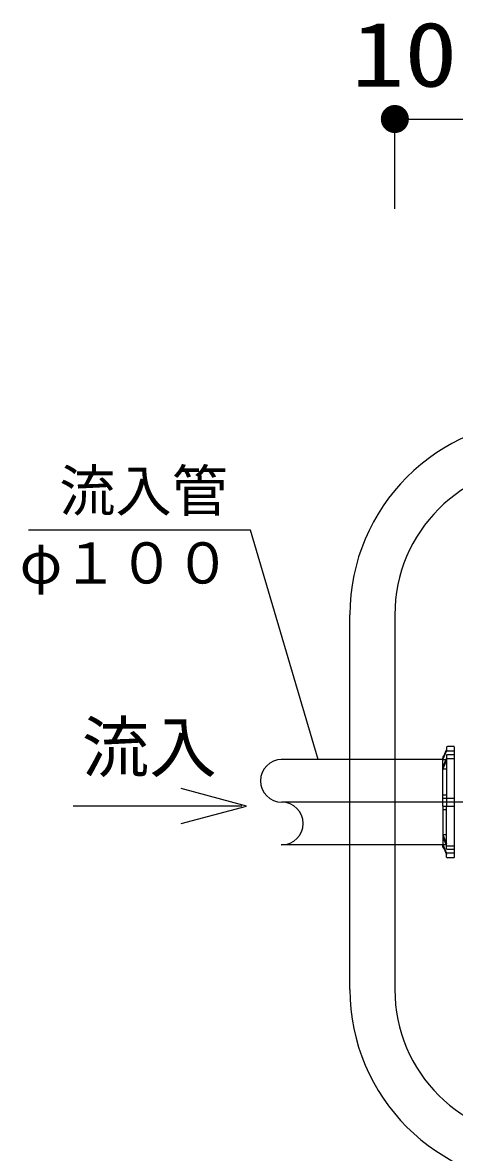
# Model space of a CAD drawing. Units: millimetres, scale not verified. Extents: x -8093 to 8093, y -5792 to 5792.
# Drawn here: x -6620 to -6043, y 631 to 2139 of the extents above; entities that cross this region are included whole.
import ezdxf
from ezdxf.enums import TextEntityAlignment as Align

# ---------------------------------------------------------------- set-up
doc = ezdxf.new("R2010")
doc.units = ezdxf.units.MM
doc.header["$LTSCALE"] = 30
doc.linetypes.add('LONG_CHAIN', pattern=[21, 18, -1, 1, -1])
doc.layers.add('0-1_00クル-フ-0躯体', color=3, linetype='Continuous', lineweight=25)
doc.layers.add('0-4_00クル-フ-6寸法', color=132, linetype='Continuous', lineweight=25)
doc.styles.add('ＭＳ ゴシック', font='')
doc.styles.get('ＭＳ ゴシック').set_extended_font_data('MS Gothic')

msp = doc.modelspace()

# ---------------------------------------------------------------- linework, layer by layer
at = {"layer": '0-1_00クル-フ-0躯体'}
for p, q in [((-6182.72, 848.46), (-6182.72, 1348.46)), ((-6122.72, 1348.46), (-6122.72, 848.46)), ((-6058.57, 1156.74), (-6053.57, 1168.23)), ((-6058.57, 1155.22), (-6053.57, 1166.59)), ((-6053.57, 1171.73), (-6053.57, 1166.59)), ((-6043.57, 1166.59), (-6053.57, 1166.59)), ((-6043.57, 1161.51), (-6053.07, 1161.51)), ((-6044.07, 1172.73), (-6052.57, 1172.73)), ((-6043.57, 1172.23), (-6043.57, 1024.7)), ((-6058.57, 1155.46), (-6274.55, 1155.46)), ((-6058.57, 1158.73), (-6058.57, 1155.53)), ((-6058.57, 1093.2), (-6058.57, 1156.74)), ((-6058.57, 1145.22), (-6053.57, 1156.59)), ((-6058.57, 1155.22), (-6054.17, 1155.22)), ((-6058.57, 1142.24), (-6053.57, 1153.73)), ((-6057.57, 1159.73), (-6057.27, 1159.73)), ((-6053.57, 1161.01), (-6053.57, 1093.2)), ((-6053.57, 1156.59), (-6043.57, 1156.59)), ((-6053.57, 1142.24), (-6058.57, 1142.24)), ((-6058.57, 1108.23), (-6053.57, 1108.23)), ((-6058.57, 1103.73), (-6043.57, 1103.73)), ((-6058.57, 1093.2), (-6058.57, 1040.19)), ((-6058.57, 1093.2), (-6043.57, 1093.2)), ((-6058.57, 1088.7), (-6053.57, 1088.7)), ((-6053.57, 1035.91), (-6053.57, 1093.2)), ((-6058.57, 1041.46), (-6274.55, 1041.46)), ((-6053.57, 1054.69), (-6058.57, 1054.69)), ((-6058.57, 1054.69), (-6053.57, 1043.2)), ((-6058.57, 1051.7), (-6053.57, 1040.33)), ((-6058.57, 1041.7), (-6054.17, 1041.7)), ((-6058.57, 1041.7), (-6053.57, 1030.33)), ((-6058.57, 1038.2), (-6058.57, 1041.4)), ((-6058.57, 1040.19), (-6053.57, 1028.7)), ((-6057.57, 1037.2), (-6057.27, 1037.2)), ((-6053.57, 1040.33), (-6043.57, 1040.33)), ((-6043.57, 1030.33), (-6053.57, 1030.33)), ((-6053.57, 1025.2), (-6053.57, 1030.33)), ((-6043.57, 1035.41), (-6053.07, 1035.41)), ((-6044.07, 1024.2), (-6052.57, 1024.2))]:
    msp.add_line(p, q, dxfattribs=at)
at = {"layer": '0-1_00クル-フ-0躯体', "color": 4}
for p, q in [((-6320.85, 1093.15), (-6407.79, 1116.44)), ((-6327.09, 1093.15), (-6552.05, 1093.15)), ((-6407.79, 1069.85), (-6320.85, 1093.15))]:
    msp.add_line(p, q, dxfattribs=at)
at = {"layer": '0-1_00クル-フ-0躯体', "linetype": 'LONG_CHAIN'}
msp.add_line((-4138.11, 1098.46), (-6273.61, 1098.46), dxfattribs=at)
at = {"layer": '0-1_00クル-フ-0躯体', "color": 4}
msp.add_lwpolyline([(-6224.98, 1155.46), (-6315.3, 1461.47), (-6611.84, 1461.47)], dxfattribs=at)
at = {"layer": '0-1_00クル-フ-0躯体'}
for centre, radius, start, end in [((-5922.72, 1348.46), 260, 90, 180), ((-5922.72, 1348.46), 200, 90, 180), ((-6052.57, 1171.73), 1, 90, 180), ((-6053.07, 1161.01), 0.499, 90, 180), ((-6044.07, 1172.23), 0.499, 0, 90), ((-6273.62, 1126.96), 28.5, 90, 270), ((-6057.57, 1158.73), 1, 90, 180), ((-6273.62, 1069.96), 28.5, 270, 90), ((-6057.57, 1038.2), 1, 180, 270), ((-6053.07, 1035.91), 0.499, 180, 270), ((-6052.57, 1025.2), 1, 180, 270), ((-6044.07, 1024.7), 0.499, 270, 0), ((-5922.72, 848.46), 260, 180, 270), ((-5922.72, 848.46), 200, 180, 270)]:
    msp.add_arc(centre, radius, start, end, dxfattribs=at)
at = {"layer": '0-4_00クル-フ-6寸法', "color": 4}
for p, q in [((-6122.72, 1890.29), (-6122.72, 2010.29)), ((-6122.72, 2010.29), (-6022.72, 2010.29))]:
    msp.add_line(p, q, dxfattribs=at)
at = {"layer": '0-4_00クル-フ-6寸法'}
for points in [[(-6122.72, 2010.29), (-6139.15, 2019.32), (-6137.89, 2021.31)], [(-6122.72, 2010.29), (-6137.89, 2021.31), (-6136.39, 2023.12)], [(-6122.72, 2010.29), (-6136.39, 2023.12), (-6134.67, 2024.73)], [(-6122.72, 2010.29), (-6134.67, 2024.73), (-6132.77, 2026.12)], [(-6122.72, 2010.29), (-6132.77, 2026.12), (-6130.7, 2027.25)], [(-6122.72, 2010.29), (-6130.7, 2027.25), (-6128.51, 2028.12)], [(-6122.72, 2010.29), (-6128.51, 2028.12), (-6126.23, 2028.7)], [(-6122.72, 2010.29), (-6126.23, 2028.7), (-6123.9, 2029)], [(-6122.72, 2010.29), (-6123.9, 2029), (-6121.54, 2029)], [(-6122.72, 2010.29), (-6121.54, 2029), (-6119.21, 2028.7)], [(-6122.72, 2010.29), (-6119.21, 2028.7), (-6116.93, 2028.12)], [(-6122.72, 2010.29), (-6116.93, 2028.12), (-6114.74, 2027.25)], [(-6122.72, 2010.29), (-6114.74, 2027.25), (-6112.67, 2026.12)], [(-6122.72, 2010.29), (-6112.67, 2026.12), (-6110.77, 2024.73)], [(-6122.72, 2010.29), (-6110.77, 2024.73), (-6109.05, 2023.12)], [(-6122.72, 2010.29), (-6109.05, 2023.12), (-6107.55, 2021.31)], [(-6122.72, 2010.29), (-6107.55, 2021.31), (-6106.29, 2019.32)], [(-6122.72, 2010.29), (-6141.47, 2010.29), (-6141.32, 2012.64)], [(-6122.72, 2010.29), (-6141.32, 2007.94), (-6141.47, 2010.29)], [(-6122.72, 2010.29), (-6141.32, 2012.64), (-6140.88, 2014.95)], [(-6122.72, 2010.29), (-6140.88, 2005.62), (-6141.32, 2007.94)], [(-6122.72, 2010.29), (-6140.88, 2014.95), (-6140.15, 2017.19)], [(-6122.72, 2010.29), (-6140.15, 2003.38), (-6140.88, 2005.62)], [(-6122.72, 2010.29), (-6140.15, 2017.19), (-6139.15, 2019.32)], [(-6122.72, 2010.29), (-6139.15, 2001.25), (-6140.15, 2003.38)], [(-6122.72, 2010.29), (-6137.89, 1999.27), (-6139.15, 2001.25)], [(-6122.72, 2010.29), (-6136.39, 1997.45), (-6137.89, 1999.27)], [(-6122.72, 2010.29), (-6134.67, 1995.84), (-6136.39, 1997.45)], [(-6122.72, 2010.29), (-6132.77, 1994.45), (-6134.67, 1995.84)], [(-6122.72, 2010.29), (-6130.7, 1993.32), (-6132.77, 1994.45)], [(-6122.72, 2010.29), (-6128.51, 1992.45), (-6130.7, 1993.32)], [(-6122.72, 2010.29), (-6126.23, 1991.87), (-6128.51, 1992.45)], [(-6122.72, 2010.29), (-6123.9, 1991.57), (-6126.23, 1991.87)], [(-6122.72, 2010.29), (-6121.54, 1991.57), (-6123.9, 1991.57)], [(-6122.72, 2010.29), (-6106.29, 2019.32), (-6105.29, 2017.19)], [(-6122.72, 2010.29), (-6105.29, 2017.19), (-6104.56, 2014.95)], [(-6122.72, 2010.29), (-6104.56, 2014.95), (-6104.12, 2012.64)], [(-6122.72, 2010.29), (-6104.12, 2012.64), (-6103.97, 2010.29)], [(-6122.72, 2010.29), (-6119.21, 1991.87), (-6121.54, 1991.57)], [(-6122.72, 2010.29), (-6116.93, 1992.45), (-6119.21, 1991.87)], [(-6122.72, 2010.29), (-6114.74, 1993.32), (-6116.93, 1992.45)], [(-6122.72, 2010.29), (-6112.67, 1994.45), (-6114.74, 1993.32)], [(-6122.72, 2010.29), (-6110.77, 1995.84), (-6112.67, 1994.45)], [(-6122.72, 2010.29), (-6109.05, 1997.45), (-6110.77, 1995.84)], [(-6122.72, 2010.29), (-6107.55, 1999.27), (-6109.05, 1997.45)], [(-6122.72, 2010.29), (-6106.29, 2001.25), (-6107.55, 1999.27)], [(-6122.72, 2010.29), (-6105.29, 2003.38), (-6106.29, 2001.25)], [(-6122.72, 2010.29), (-6104.56, 2005.62), (-6105.29, 2003.38)], [(-6122.72, 2010.29), (-6104.12, 2007.94), (-6104.56, 2005.62)], [(-6122.72, 2010.29), (-6103.97, 2010.29), (-6104.12, 2007.94)]]:
    msp.add_solid(points, dxfattribs=at)

# ---------------------------------------------------------------- texts
at = {"layer": '0-1_00クル-フ-0躯体', "color": 4, "style": 'ＭＳ ゴシック'}
for s, height, p in [('流入管', 54.99, (-6570.72, 1470.11)), ('φ１００', 54.99, (-6623.58, 1373.75)), ('流入', 65.98, (-6540.58, 1119.08))]:
    msp.add_text(s, height=height, dxfattribs=at).set_placement(p, align=Align.BOTTOM_LEFT)
at = {"layer": '0-4_00クル-フ-6寸法', "color": 3, "style": 'ＭＳ ゴシック', "width": 1.2}
msp.add_text('100', height=86.66, dxfattribs=at).set_placement((-6180.72, 2027.38), align=Align.BOTTOM_LEFT)

doc.saveas('drawing.dxf')
